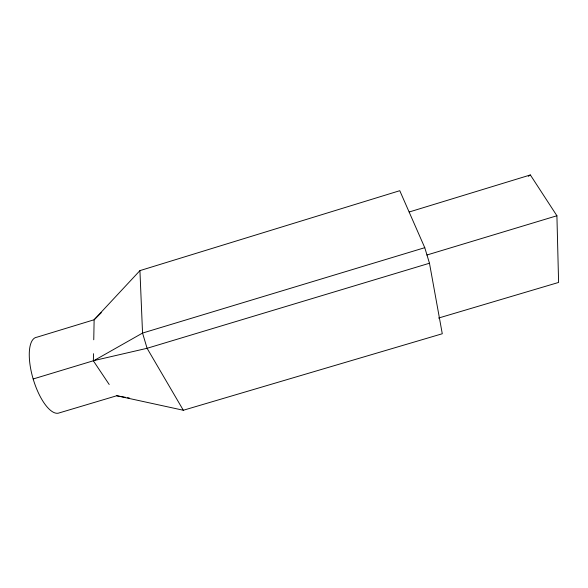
<?xml version="1.0" encoding="UTF-8"?>
<svg xmlns="http://www.w3.org/2000/svg" width="588" height="588" viewBox="0 0 588 588"><rect width="100%" height="100%" fill="white"/><g stroke="black" fill="none" stroke-linecap="round" stroke-linejoin="round"><path stroke-width="0.88" d="M93.499 353.689L93.367 360.834L109.199 384.493M93.757 339.776L94.131 319.754L139.929 270.62L399.774 190.696L424.764 247.68L429.475 263.233L442.279 333.749L183.331 410.255L116.733 395.753L59.307 412.879A39.514 14.715 73.2 0 1 33.171 379.01A39.514 14.715 73.2 0 1 36.875 337.211L94.131 319.754L101.276 312.713M528.289 176.297L530.361 174.959L556.909 215.759L558.6 282.438L438.538 318.064M33.163 378.981L94.043 360.562L142.546 333.065L424.764 247.68M409.189 211.996L530.361 174.959M426.873 255.023L556.909 215.759M429.475 263.233L147.088 348.294L94.043 360.562M116.733 395.753L125.744 397.385M127.545 397.709L129.345 398.032M183.331 410.255L147.088 348.294L142.546 333.065L139.929 270.62"/></g></svg>
